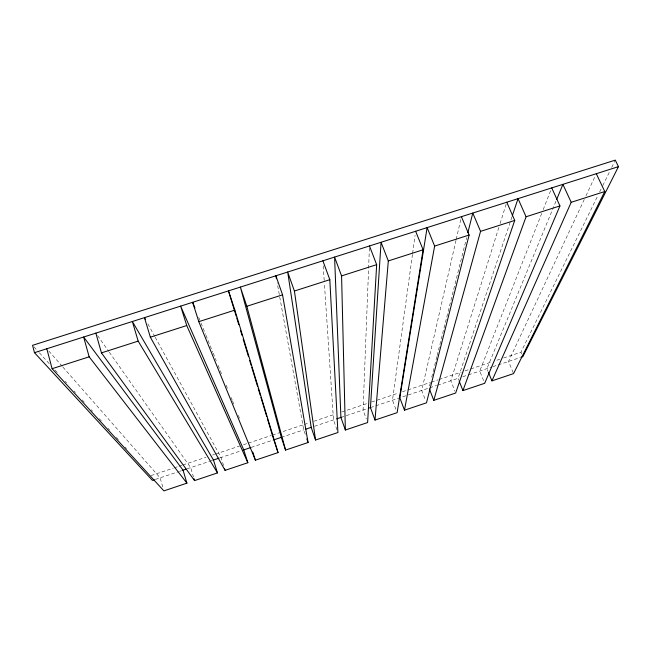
<?xml version="1.0" encoding="UTF-8"?>
<svg xmlns="http://www.w3.org/2000/svg" width="651" height="651" viewBox="0 0 651 651"><rect width="100%" height="100%" fill="white"/><g stroke="black" fill="none" stroke-linecap="round" stroke-linejoin="round"><path stroke-width="0.49" stroke-dasharray="3.25 2.44" d="M369.394 247.998L363.071 410.04L366.31 418.984M412.474 254.395L392.488 400.219L396.133 409.992M412.612 253.385L415.086 235.288M455.993 240.382L421.734 390.445L425.461 400.162M456.221 239.389L460.949 218.663M429.514 386.051L430.498 382.113M431.727 377.198L434.429 366.391M434.673 365.406L436.886 356.561M437.13 355.576L466.637 237.631M498.861 227.459L450.817 380.729L454.927 391.137M500.074 223.578L506.152 204.178M511.946 216.897L458.068 378.312L458.817 380.2M541.713 213.406L479.738 371.07L484.694 383.293M543.194 209.63L550.99 189.799M555.938 201.281L486.948 368.661L488.095 371.477M584.256 199.483L508.504 361.46L513.558 373.609M585.973 195.805L595.445 175.55M503.597 357.985L520.938 352.207L597.854 195.625M599.644 191.988L602.321 186.52M602.769 185.608L609.922 171.05M611.712 167.405L615.293 160.122M151.056 475.572L173.207 468.183M174.175 467.866L178.024 466.58M178.984 466.254L181.881 465.294M182.841 464.969L205.96 457.262M212.698 455.016L214.627 454.374M215.595 454.048L239.674 446.016M243.523 444.731L247.38 443.445M248.34 443.128L271.459 435.413M272.419 435.096L303.244 424.81M304.212 424.493L309.022 422.881M313.839 421.278L335.029 414.207M341.775 411.961L367.782 403.286M371.64 402.001L398.607 393.009M402.456 391.723L430.392 382.406M431.361 382.08L438.099 379.834M439.067 379.517L461.217 372.128M465.074 370.842L469.884 369.231M470.852 368.914L492.042 361.842M496.859 360.239L499.748 359.271M155.337 479.429L178.488 471.698M179.448 471.381L181.377 470.73M187.162 468.801L209.353 461.388M209.679 461.282L212.535 460.33M219.957 457.848L241.179 450.761M251.278 447.383L273.013 440.125M281.322 437.35L303.879 429.815M314.482 426.275L335.704 419.187M340.904 417.446L366.57 408.877M370.443 407.583L436.601 385.482M437.553 385.164L459.167 377.946M462.78 376.734L467.491 375.163M468.435 374.846L491.961 366.993M492.921 366.668L497.258 365.219M498.194 364.91L519.929 357.643M33.909 346.82L38.678 352.061M39.361 352.809L49.574 364.039M55.026 370.028L57.752 373.023M65.238 381.258L66.605 382.755M74.092 390.982L75.459 392.48M82.27 399.966L84.313 402.212M91.124 409.699L92.483 411.196M99.294 418.683L101.336 420.928M108.147 428.415L109.506 429.912M116.317 437.399L118.36 439.645M125.171 447.131L126.538 448.629M48.817 351.044L62.227 366.326M62.895 367.083L160.113 477.834L162.815 487.151M97.617 335.623L108.733 351.394M109.319 352.224L190.678 467.63L193.461 476.882M147.883 323.881L154.71 336.347M155.198 337.242L221.063 457.474L223.936 466.677M520.938 352.207L521.695 353.998M198.734 317.371L200.638 322.082M201.013 323.026L205.586 334.329M205.968 335.273L212.82 352.232M213.202 353.176L216.246 360.711M218.15 365.423L221.576 373.902M226.149 385.205L228.053 389.916M231.097 397.452L232.236 400.275M232.619 401.219L233.766 404.043M238.331 415.354L239.478 418.178M336.974 429.815L333.491 419.919L324.377 283.104M305.286 434.38L303.748 429.855L277.163 282.778M323.23 265.877L324.312 282.086"/><path stroke-width="0.98" d="M369.475 245.972L376.669 264.656L367.612 422.556L345.364 430.018L340.904 417.446L334.581 257.088L341.572 275.91L345.364 430.018M375.009 420.082L370.443 407.583L381.055 242.278L388.313 260.929L375.009 420.082L397.126 412.661L423.101 249.772L415.639 231.26M404.483 410.195L434.64 246.078L427.121 227.606L399.812 397.769L404.483 410.195L426.486 402.814L469.119 235.027L461.404 216.685M467.866 232.716L472.781 213.064L480.56 231.357L433.794 400.365L455.667 393.025L514.729 220.404L506.763 202.233M512.272 215.937L518.041 198.645L526.073 216.767L462.942 390.592L484.694 383.293L559.941 205.911L551.731 187.911M556.711 199.393L562.912 184.347L571.187 202.306L491.928 380.868L513.558 373.609L604.763 191.54L596.308 173.711M154.368 479.754L152.44 480.397L34.47 352.687L32.55 345.323L615.293 160.122L618.45 166.656L522.826 356.683L520.898 357.326M186.927 483.156L89.154 356.821L83.637 337.023L183.053 470.177L186.927 483.156L163.897 490.878L52.104 368.702L46.807 348.757M95.86 333.133L101.45 352.883L194.576 480.593L217.475 472.911L213.479 460.013L132.356 321.504L138.167 341.116L217.475 472.911M145.442 319.429L144.465 317.647L150.348 337.21L225.083 470.356L247.844 462.723L243.743 449.898L180.636 306.125L186.739 325.541L247.844 462.723M194.926 307.956L192.639 302.3L198.807 321.675L255.412 460.192L278.042 452.6L234.865 310.12L228.485 290.883L236.134 316.036M285.561 450.077L246.827 306.279L240.374 287.091L281.322 437.35L285.561 450.077L308.069 442.525L282.558 294.83L275.902 275.78L276.439 278.783M315.548 440.019L294.415 291.03L287.685 272.02L311.194 427.373L315.548 440.019L337.926 432.516L329.821 279.678L322.896 260.807M182.345 470.413L186.202 469.119M213.211 460.102L218.996 458.166M243.108 450.11L250.822 447.538M273.973 439.799L281.688 437.228M305.807 429.172L311.593 427.235M336.673 418.862L341.49 417.25M368.499 408.226L370.427 407.583M52.104 368.702L89.154 356.821M101.45 352.883L138.167 341.116M150.348 337.21L186.739 325.541M198.807 321.675L234.865 310.12M246.827 306.279L282.558 294.83M294.415 291.03L329.821 279.678M341.572 275.91L376.669 264.656M388.313 260.929L423.101 249.772M434.64 246.078L469.119 235.027M480.56 231.357L514.729 220.404M526.073 216.767L559.941 205.911M571.187 202.306L604.763 191.54M34.47 352.687L618.45 166.656M488.478 372.421L491.928 380.868M459.191 381.144L462.942 390.592M429.359 388.899L433.794 400.365M306.833 438.912L308.069 442.525M273.827 439.848L278.042 452.6M252.751 451.957L255.412 460.192M224.505 468.517L225.083 470.356M236.728 317.965L238.787 324.735M240.553 330.545L242.026 335.379M243.205 339.252L248.503 356.658M249.683 360.532L251.156 365.366M251.742 367.302L257.633 386.645M258.219 388.582L260.286 395.352M260.872 397.289L266.764 416.632M267.349 418.569L273.534 438.888M194.022 478.737L194.576 480.593"/></g></svg>
